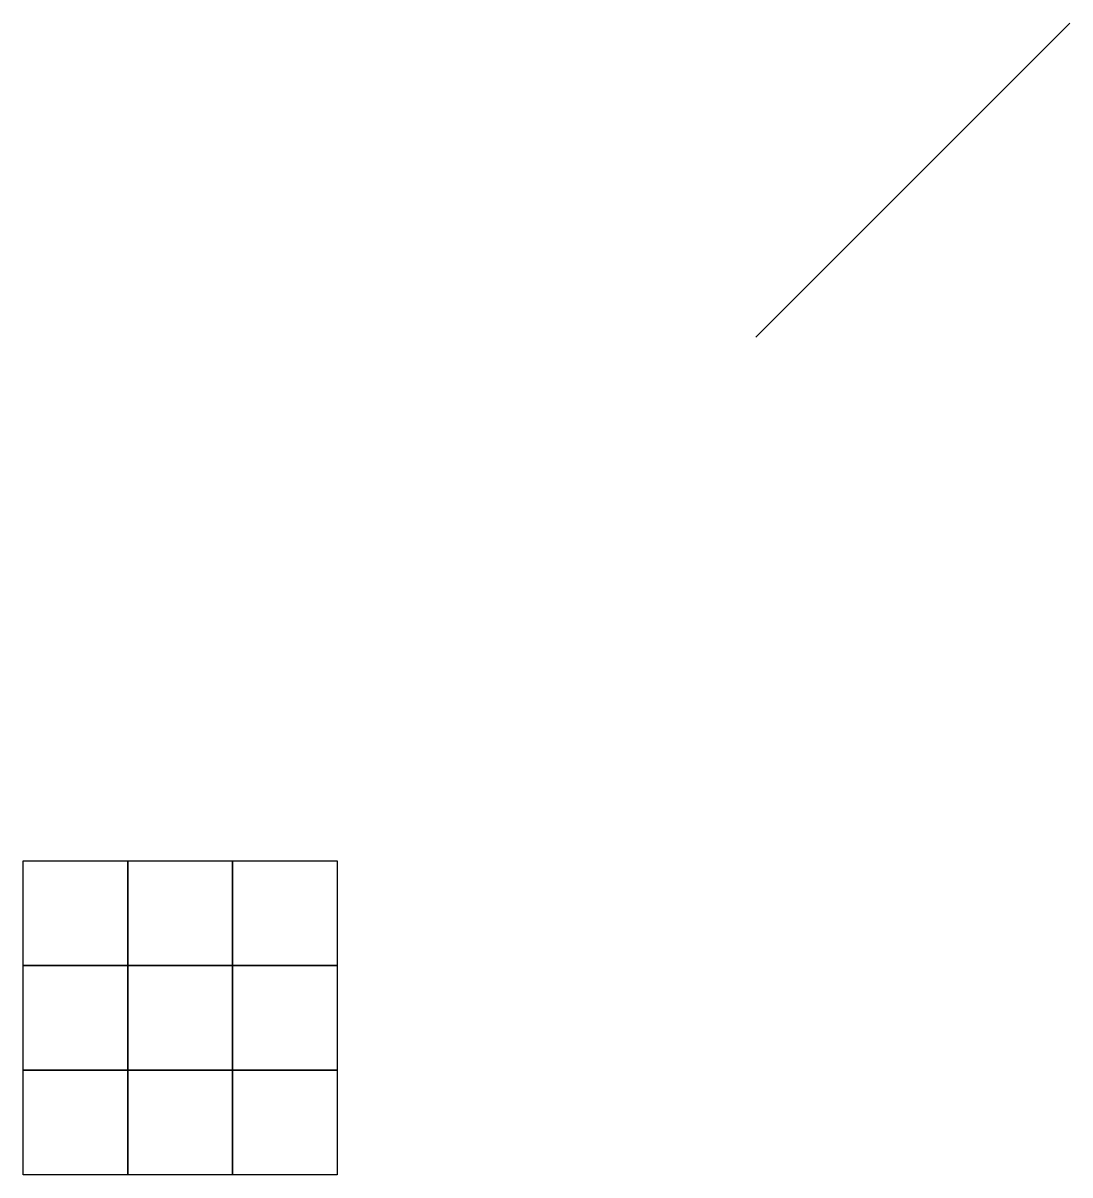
# Model space of a CAD drawing. Header units: metres. Extents: x 0 to 10, y 0 to 11.
import ezdxf

# ---------------------------------------------------------------- set-up
doc = ezdxf.new("R2010")
doc.units = ezdxf.units.M

msp = doc.modelspace()

# ---------------------------------------------------------------- linework, layer by layer
msp.add_line((7, 8, 9), (10, 11, 12))

# ---------------------------------------------------------------- meshes
mesh = msp.add_polymesh((4, 4))
for k, corner in enumerate([(0, 0), (0, 1), (0, 2), (0, 3), (1, 0), (1, 1, 0.125), (1, 2, 0.25), (1, 3, 0.375), (2, 0), (2, 1, 0.25), (2, 2, 0.5), (2, 3, 0.75), (3, 0), (3, 1, 0.375), (3, 2, 0.75), (3, 3, 1.125)]):
    mesh.set_mesh_vertex(divmod(k, 4), corner)

doc.saveas('drawing.dxf')
